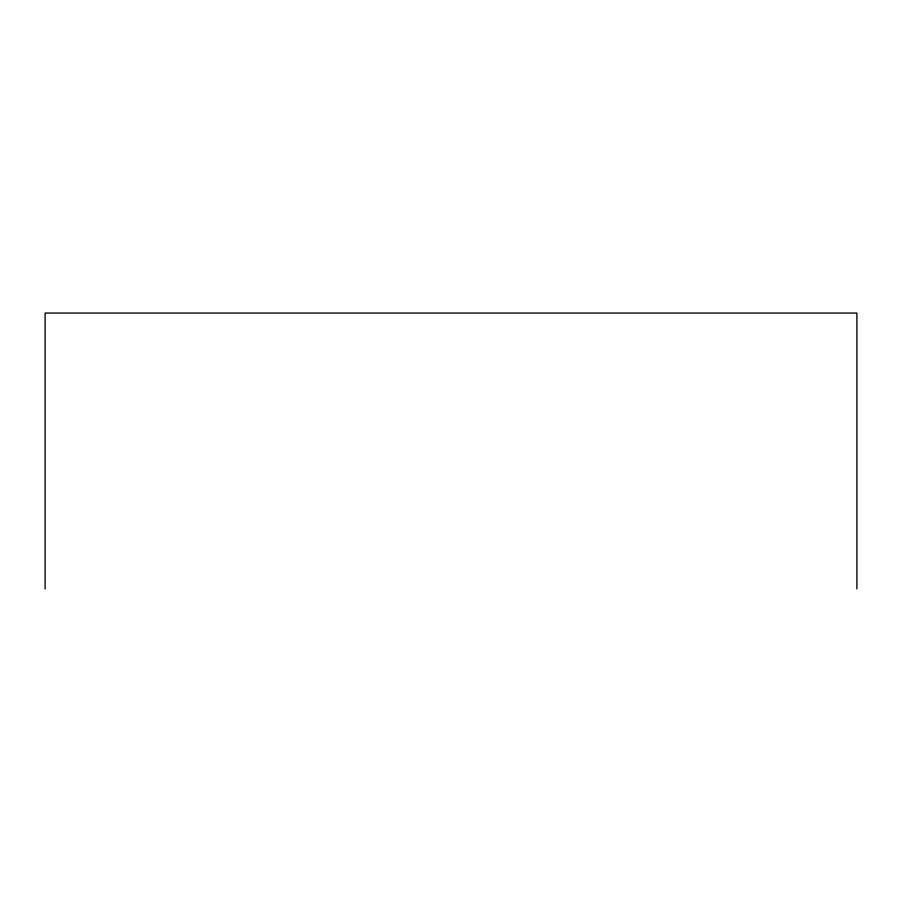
<?xml version="1.0" encoding="UTF-8"?>
<svg xmlns="http://www.w3.org/2000/svg" width="902" height="902" viewBox="0 0 902 902"><rect width="100%" height="100%" fill="white"/><g stroke="black" fill="none" stroke-linecap="round" stroke-linejoin="round"><path stroke-width="1.35" d="M856.9 588.938L856.9 313.062L45.1 313.062L45.1 588.938"/></g></svg>
